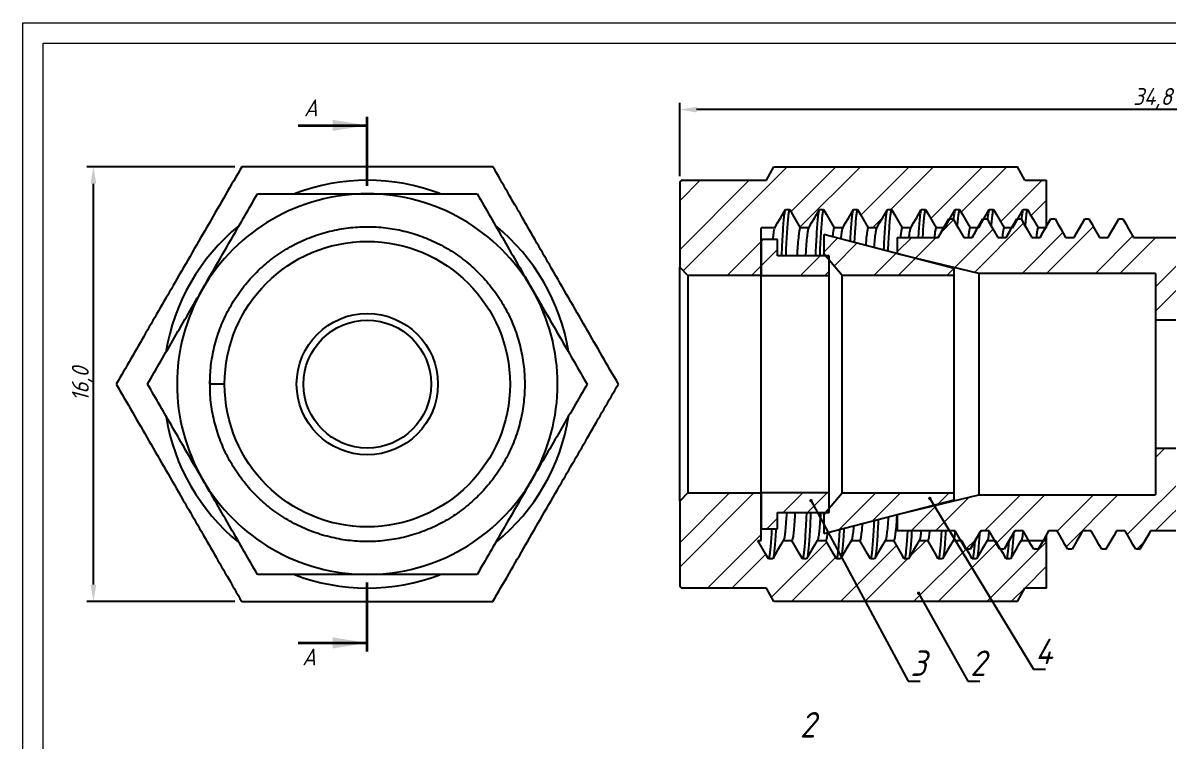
# Model space of a CAD drawing. Header units: millimetres. Extents: x 2776 to 3011, y 762 to 815.
# Drawn here: x 2775.76 to 2817.85, y 788.57 to 814.96 of the extents above; entities that cross this region are included whole.
import ezdxf

# ---------------------------------------------------------------- set-up
doc = ezdxf.new("R2010")
doc.units = ezdxf.units.MM
doc.linetypes.add('PHANTOM', pattern=[12.7, 6.35, -1.27, 1.27, -1.27, 1.27, -1.27])
doc.linetypes.add('SLD-Solid', pattern=[0])
doc.styles.add('GENISO', font='geniso.shx', dxfattribs={"oblique": 15})
doc.dimstyles.new('Scale', dxfattribs={"dimscale": 0.25, "dimtxt": 2.5, "dimasz": 2.5, "dimexe": 1, "dimexo": 1, "dimgap": 0.2, "dimtad": 1, "dimdec": 1, "dimzin": 0, "dimtxsty": 'GENISO', "dimcen": 2.5, "dimclrd": 1, "dimclre": 1, "dimclrt": 7, "dimadec": 0, "dimazin": 0, "dimtfac": 1, "dimtdec": 1, "dimtmove": 0, "dimatfit": 3, "dimfxl": 1, "dimtzin": 0, "dimlwd": -1, "dimlwe": -1, "dimarcsym": 0})
pattern_1 = [(45, (2775.9276, 755.676), (-1.34704, 1.34704), []), (45, (2776.8256, 755.676), (-1.34704, 1.34704), [])]

# ---------------------------------------------------------------- blocks, each defined once
blk = doc.blocks.new('*D14')
at = {"color": 1, "transparency": 16777216}
for p, q in [((2799.921, 809.316), (2799.921, 812.016)), ((2834.096, 811.766), (2800.546, 811.766)), ((2834.721, 807.166), (2834.721, 812.016))]:
    blk.add_line(p, q, dxfattribs=at)
for points in [[(2800.546, 811.87), (2800.546, 811.661), (2799.921, 811.766)], [(2834.096, 811.87), (2834.096, 811.661), (2834.721, 811.766)]]:
    blk.add_solid(points, dxfattribs=at)
at = {"layer": 'Defpoints', "color": 0, "transparency": 16777216}
for p in [(2799.921, 811.766), (2799.921, 809.066), (2834.721, 806.916)]:
    blk.add_point(p, dxfattribs=at)
at = {"color": 7, "transparency": 16777216, "insert": (2817.321, 812.175), "char_height": 0.625, "attachment_point": 5, "style": 'GENISO'}
blk.add_mtext('34,8', dxfattribs=at)
blk = doc.blocks.new('*D15')
at = {"color": 1, "transparency": 16777216}
for p, q in [((2783.561, 809.666), (2778.104, 809.666)), ((2778.354, 794.291), (2778.354, 809.041)), ((2783.561, 793.666), (2778.104, 793.666))]:
    blk.add_line(p, q, dxfattribs=at)
for points in [[(2778.25, 809.041), (2778.458, 809.041), (2778.354, 809.666)], [(2778.25, 794.291), (2778.458, 794.291), (2778.354, 793.666)]]:
    blk.add_solid(points, dxfattribs=at)
at = {"layer": 'Defpoints', "color": 0, "transparency": 16777216}
for p in [(2778.354, 809.666), (2783.811, 809.666), (2783.811, 793.666)]:
    blk.add_point(p, dxfattribs=at)
at = {"color": 7, "transparency": 16777216, "insert": (2777.944, 801.666), "char_height": 0.625, "attachment_point": 5, "rotation": 90, "style": 'GENISO'}
blk.add_mtext('16,0', dxfattribs=at)

msp = doc.modelspace()

# ---------------------------------------------------------------- hatches: boundary and pattern name
at = {"linetype": 'Continuous', "lineweight": 18, "true_color": 0xf26722}
h = msp.add_hatch(dxfattribs=at)
h.set_pattern_fill('ANSI32', color=30, scale=0.2, style=0)
h.set_pattern_definition(pattern_1)
edge = h.paths.add_edge_path(flags=0)
edge.add_line((2810.921, 807.416), (2811.311, 808.093))
edge.add_line((2811.311, 808.093), (2811.468, 808.093))
edge.add_line((2811.468, 808.093), (2811.858, 807.416))
edge.add_line((2811.858, 807.416), (2812.171, 807.416))
edge.add_line((2812.171, 807.416), (2812.561, 808.093))
edge.add_line((2812.561, 808.093), (2812.718, 808.093))
edge.add_line((2812.718, 808.093), (2813.108, 807.416))
edge.add_line((2813.108, 807.416), (2813.421, 807.416))
edge.add_line((2813.421, 807.416), (2813.421, 809.166))
edge.add_line((2813.421, 809.166), (2812.621, 809.166))
edge.add_line((2812.621, 809.166), (2812.35, 809.666))
edge.add_line((2812.35, 809.666), (2803.391, 809.666))
edge.add_line((2803.391, 809.666), (2803.121, 809.166))
edge.add_line((2803.121, 809.166), (2800.021, 809.166))
edge.add_arc((2800.021, 809.066), 0.1, 90, 180)
edge.add_line((2799.921, 809.066), (2799.921, 805.966))
edge.add_line((2799.921, 805.966), (2800.221, 805.666))
edge.add_line((2800.221, 805.666), (2802.921, 805.666))
edge.add_line((2802.921, 805.666), (2802.921, 807.416))
edge.add_line((2802.921, 807.416), (2803.421, 807.416))
edge.add_line((2803.421, 807.416), (2803.811, 808.093))
edge.add_line((2803.811, 808.093), (2803.968, 808.093))
edge.add_line((2803.968, 808.093), (2804.358, 807.416))
edge.add_line((2804.358, 807.416), (2804.671, 807.416))
edge.add_line((2804.671, 807.416), (2805.061, 808.093))
edge.add_line((2805.061, 808.093), (2805.218, 808.093))
edge.add_line((2805.218, 808.093), (2805.608, 807.416))
edge.add_line((2805.608, 807.416), (2805.921, 807.416))
edge.add_line((2805.921, 807.416), (2806.311, 808.093))
edge.add_line((2806.311, 808.093), (2806.468, 808.093))
edge.add_line((2806.468, 808.093), (2806.858, 807.416))
edge.add_line((2806.858, 807.416), (2807.171, 807.416))
edge.add_line((2807.171, 807.416), (2807.561, 808.093))
edge.add_line((2807.561, 808.093), (2807.718, 808.093))
edge.add_line((2807.718, 808.093), (2808.108, 807.416))
edge.add_line((2808.108, 807.416), (2808.421, 807.416))
edge.add_line((2808.421, 807.416), (2808.811, 808.093))
edge.add_line((2808.811, 808.093), (2808.968, 808.093))
edge.add_line((2808.968, 808.093), (2809.358, 807.416))
edge.add_line((2809.358, 807.416), (2809.671, 807.416))
edge.add_line((2809.671, 807.416), (2810.061, 808.093))
edge.add_line((2810.061, 808.093), (2810.218, 808.093))
edge.add_line((2810.218, 808.093), (2810.608, 807.416))
edge.add_line((2810.608, 807.416), (2810.921, 807.416))
h = msp.add_hatch(dxfattribs=at)
h.set_pattern_fill('ANSI32', color=30, scale=0.2, style=0)
h.set_pattern_definition(pattern_1)
h.paths.add_polyline_path([(2826.721, 806.916), (2825.221, 806.916), (2825.221, 808.666), (2818.921, 808.666), (2818.921, 807.066), (2816.621, 807.066), (2816.23, 807.743), (2816.074, 807.743), (2815.683, 807.066), (2815.371, 807.066), (2814.98, 807.743), (2814.824, 807.743), (2814.433, 807.066), (2814.121, 807.066), (2813.73, 807.743), (2813.574, 807.743), (2813.183, 807.066), (2812.871, 807.066), (2812.48, 807.743), (2812.324, 807.743), (2811.933, 807.066), (2811.621, 807.066), (2811.23, 807.743), (2811.074, 807.743), (2810.683, 807.066), (2810.371, 807.066), (2809.98, 807.743), (2809.824, 807.743), (2809.433, 807.066), (2807.921, 807.066), (2807.921, 806.466), (2810.921, 805.741), (2817.421, 805.741), (2817.421, 804.016), (2834.471, 804.016), (2834.721, 804.266), (2834.721, 806.916), (2834.471, 806.916), (2834.158, 807.458), (2834.033, 807.458), (2833.721, 806.916), (2833.471, 806.916), (2833.158, 807.458), (2833.033, 807.458), (2832.721, 806.916), (2832.471, 806.916), (2832.158, 807.458), (2832.033, 807.458), (2831.721, 806.916), (2831.471, 806.916), (2831.158, 807.458), (2831.033, 807.458), (2830.721, 806.916), (2830.471, 806.916), (2830.158, 807.458), (2830.033, 807.458), (2829.721, 806.916), (2829.471, 806.916), (2829.158, 807.458), (2829.033, 807.458), (2828.721, 806.916), (2828.471, 806.916), (2828.158, 807.458), (2828.033, 807.458), (2827.721, 806.916), (2827.471, 806.916), (2827.158, 807.458), (2827.033, 807.458)], flags=0)
h = msp.add_hatch(dxfattribs=at)
h.set_pattern_fill('ANSI32', color=30, scale=0.2, style=0)
h.set_pattern_definition(pattern_1)
h.paths.add_polyline_path([(2805.899, 805.666), (2810.021, 805.666), (2810.021, 805.916), (2805.221, 807.166), (2805.221, 806.46)], flags=0)
h = msp.add_hatch(dxfattribs=at)
h.set_pattern_fill('ANSI32', color=30, scale=0.2, style=0)
h.set_pattern_definition(pattern_1)
h.paths.add_polyline_path([(2802.921, 806.986), (2802.921, 805.666), (2805.421, 805.666), (2805.421, 806.386), (2803.521, 806.386), (2803.521, 806.986)], flags=0)
h = msp.add_hatch(dxfattribs=at)
h.set_pattern_fill('ANSI32', color=30, scale=0.2, style=0)
h.set_pattern_definition(pattern_1)
h.paths.add_polyline_path([(2818.921, 794.666), (2825.221, 794.666), (2825.221, 796.416), (2827.221, 796.416), (2827.533, 795.875), (2827.658, 795.875), (2827.971, 796.416), (2828.221, 796.416), (2828.533, 795.875), (2828.658, 795.875), (2828.971, 796.416), (2829.221, 796.416), (2829.533, 795.875), (2829.658, 795.875), (2829.971, 796.416), (2830.221, 796.416), (2830.533, 795.875), (2830.658, 795.875), (2830.971, 796.416), (2831.221, 796.416), (2831.533, 795.875), (2831.658, 795.875), (2831.971, 796.416), (2832.221, 796.416), (2832.533, 795.875), (2832.658, 795.875), (2832.971, 796.416), (2833.221, 796.416), (2833.533, 795.875), (2833.658, 795.875), (2833.971, 796.416), (2834.721, 796.416), (2834.721, 799.066), (2834.471, 799.316), (2817.421, 799.316), (2817.421, 797.591), (2810.921, 797.591), (2807.921, 796.866), (2807.921, 796.266), (2810.058, 796.266), (2810.449, 795.59), (2810.605, 795.59), (2810.996, 796.266), (2811.308, 796.266), (2811.699, 795.59), (2811.855, 795.59), (2812.246, 796.266), (2812.558, 796.266), (2812.949, 795.59), (2813.105, 795.59), (2813.496, 796.266), (2813.808, 796.266), (2814.199, 795.59), (2814.355, 795.59), (2814.746, 796.266), (2815.058, 796.266), (2815.449, 795.59), (2815.605, 795.59), (2815.996, 796.266), (2816.308, 796.266), (2816.699, 795.59), (2816.855, 795.59), (2817.246, 796.266), (2818.921, 796.266)], flags=0)
h = msp.add_hatch(dxfattribs=at)
h.set_pattern_fill('ANSI32', color=30, scale=0.2, style=0)
h.set_pattern_definition(pattern_1)
edge = h.paths.add_edge_path(flags=0)
edge.add_line((2810.843, 795.24), (2810.686, 795.24))
edge.add_line((2810.686, 795.24), (2810.296, 795.916))
edge.add_line((2810.296, 795.916), (2809.983, 795.916))
edge.add_line((2809.983, 795.916), (2809.593, 795.24))
edge.add_line((2809.593, 795.24), (2809.436, 795.24))
edge.add_line((2809.436, 795.24), (2809.046, 795.916))
edge.add_line((2809.046, 795.916), (2808.733, 795.916))
edge.add_line((2808.733, 795.916), (2808.343, 795.24))
edge.add_line((2808.343, 795.24), (2808.186, 795.24))
edge.add_line((2808.186, 795.24), (2807.796, 795.916))
edge.add_line((2807.796, 795.916), (2807.483, 795.916))
edge.add_line((2807.483, 795.916), (2807.093, 795.24))
edge.add_line((2807.093, 795.24), (2806.936, 795.24))
edge.add_line((2806.936, 795.24), (2806.546, 795.916))
edge.add_line((2806.546, 795.916), (2806.233, 795.916))
edge.add_line((2806.233, 795.916), (2805.843, 795.24))
edge.add_line((2805.843, 795.24), (2805.686, 795.24))
edge.add_line((2805.686, 795.24), (2805.296, 795.916))
edge.add_line((2805.296, 795.916), (2804.983, 795.916))
edge.add_line((2804.983, 795.916), (2804.593, 795.24))
edge.add_line((2804.593, 795.24), (2804.436, 795.24))
edge.add_line((2804.436, 795.24), (2804.046, 795.916))
edge.add_line((2804.046, 795.916), (2803.733, 795.916))
edge.add_line((2803.733, 795.916), (2803.343, 795.24))
edge.add_line((2803.343, 795.24), (2803.186, 795.24))
edge.add_line((2803.186, 795.24), (2802.796, 795.916))
edge.add_line((2802.796, 795.916), (2802.921, 795.916))
edge.add_line((2802.921, 795.916), (2802.921, 797.666))
edge.add_line((2802.921, 797.666), (2800.221, 797.666))
edge.add_line((2800.221, 797.666), (2799.921, 797.366))
edge.add_line((2799.921, 797.366), (2799.921, 794.266))
edge.add_arc((2800.021, 794.266), 0.1, 180, 270)
edge.add_line((2800.021, 794.166), (2803.121, 794.166))
edge.add_line((2803.121, 794.166), (2803.391, 793.666))
edge.add_line((2803.391, 793.666), (2812.35, 793.666))
edge.add_line((2812.35, 793.666), (2812.621, 794.166))
edge.add_line((2812.621, 794.166), (2813.421, 794.166))
edge.add_line((2813.421, 794.166), (2813.421, 795.916))
edge.add_line((2813.421, 795.916), (2812.483, 795.916))
edge.add_line((2812.483, 795.916), (2812.093, 795.24))
edge.add_line((2812.093, 795.24), (2811.936, 795.24))
edge.add_line((2811.936, 795.24), (2811.546, 795.916))
edge.add_line((2811.546, 795.916), (2811.233, 795.916))
edge.add_line((2811.233, 795.916), (2810.843, 795.24))
h = msp.add_hatch(dxfattribs=at)
h.set_pattern_fill('ANSI32', color=30, scale=0.2, style=0)
h.set_pattern_definition(pattern_1)
h.paths.add_polyline_path([(2805.421, 796.946), (2805.421, 797.666), (2802.921, 797.666), (2802.921, 796.346), (2803.521, 796.346), (2803.521, 796.946)], flags=0)
h = msp.add_hatch(dxfattribs=at)
h.set_pattern_fill('ANSI32', color=30, scale=0.2, style=0)
h.set_pattern_definition(pattern_1)
h.paths.add_polyline_path([(2805.221, 796.166), (2810.021, 797.416), (2810.021, 797.666), (2805.899, 797.666), (2805.221, 796.873)], flags=0)

# ---------------------------------------------------------------- linework, layer by layer
at = {"color": 240, "linetype": 'PHANTOM', "lineweight": 35, "true_color": 0xed1f24}
for p, q in [((2788.429, 808.964), (2788.429, 811.504)), ((2788.429, 791.829), (2788.429, 794.37))]:
    msp.add_line(p, q, dxfattribs=at)
at = {"color": 240, "linetype": 'Continuous', "lineweight": 35, "true_color": 0xed1f24}
for p, q in [((2785.889, 811.186), (2788.429, 811.186)), ((2785.889, 792.146), (2788.429, 792.146))]:
    msp.add_line(p, q, dxfattribs=at)
at = {"color": 5, "linetype": 'Continuous', "lineweight": 25}
for p, q in [((2803.121, 809.166), (2803.391, 809.666)), ((2803.391, 809.666), (2812.35, 809.666)), ((2812.621, 809.166), (2812.35, 809.666)), ((2800.021, 809.166), (2803.121, 809.166)), ((2812.621, 809.166), (2813.421, 809.166)), ((2813.421, 807.416), (2813.421, 809.166)), ((2799.921, 809.066), (2799.921, 805.966)), ((2803.811, 808.093), (2803.968, 808.093)), ((2805.061, 808.093), (2805.218, 808.093)), ((2806.311, 808.093), (2806.468, 808.093)), ((2807.561, 808.093), (2807.718, 808.093)), ((2808.811, 808.093), (2808.968, 808.093)), ((2810.061, 808.093), (2810.218, 808.093)), ((2811.311, 808.093), (2811.468, 808.093)), ((2812.561, 808.093), (2812.718, 808.093)), ((2803.421, 807.416), (2802.921, 807.416)), ((2802.921, 805.666), (2802.921, 807.416)), ((2803.421, 807.416), (2803.41, 807.395)), ((2804.671, 807.416), (2804.358, 807.416)), ((2805.921, 807.416), (2805.608, 807.416)), ((2807.171, 807.416), (2806.858, 807.416)), ((2808.421, 807.416), (2808.108, 807.416)), ((2809.671, 807.416), (2809.358, 807.416)), ((2809.824, 807.743), (2809.98, 807.743)), ((2810.921, 807.416), (2810.608, 807.416)), ((2811.074, 807.743), (2811.23, 807.743)), ((2812.171, 807.416), (2811.858, 807.416)), ((2812.324, 807.743), (2812.48, 807.743)), ((2813.421, 807.416), (2813.108, 807.416)), ((2813.564, 807.734), (2813.421, 807.487)), ((2813.564, 807.733), (2813.574, 807.743)), ((2813.574, 807.743), (2813.73, 807.743)), ((2814.824, 807.743), (2814.98, 807.743)), ((2816.064, 807.728), (2816.074, 807.743)), ((2816.074, 807.743), (2816.23, 807.743)), ((2790.153, 807.191), (2790.219, 807.174)), ((2810.021, 805.916), (2805.221, 807.166)), ((2805.221, 807.166), (2805.221, 806.46)), ((2807.921, 807.066), (2807.921, 806.466)), ((2807.921, 807.066), (2809.433, 807.066)), ((2810.371, 807.066), (2810.683, 807.066)), ((2811.621, 807.066), (2811.933, 807.066)), ((2812.871, 807.066), (2813.183, 807.066)), ((2814.121, 807.066), (2814.433, 807.066)), ((2815.371, 807.066), (2815.683, 807.066)), ((2816.621, 807.066), (2818.921, 807.066)), ((2803.521, 806.986), (2802.921, 806.986)), ((2802.921, 806.986), (2802.921, 805.666)), ((2803.521, 806.386), (2803.521, 806.986)), ((2805.421, 806.386), (2803.521, 806.386)), ((2805.899, 805.666), (2805.221, 806.46)), ((2805.221, 806.386), (2805.221, 806.46)), ((2805.421, 805.666), (2805.421, 806.386)), ((2810.921, 805.741), (2807.921, 806.466)), ((2807.921, 806.466), (2807.921, 806.463)), ((2799.921, 805.966), (2800.221, 805.666)), ((2799.921, 797.366), (2799.921, 805.966)), ((2810.021, 805.666), (2810.021, 805.916)), ((2817.421, 805.741), (2810.921, 805.741)), ((2810.921, 805.741), (2810.921, 797.591)), ((2817.421, 805.741), (2817.421, 804.016)), ((2802.921, 805.666), (2800.221, 805.666)), ((2800.221, 805.666), (2800.221, 797.666)), ((2802.921, 805.666), (2805.421, 805.666)), ((2802.921, 797.666), (2802.921, 805.666)), ((2805.421, 797.666), (2805.421, 805.666)), ((2805.899, 797.666), (2805.899, 805.666)), ((2810.021, 805.666), (2805.899, 805.666)), ((2810.021, 797.666), (2810.021, 805.666)), ((2834.471, 804.016), (2817.421, 804.016)), ((2817.421, 804.016), (2817.421, 799.316)), ((2783.179, 801.666), (2782.638, 801.666)), ((2817.421, 799.316), (2817.421, 797.591)), ((2817.421, 799.316), (2834.471, 799.316)), ((2800.221, 797.666), (2799.921, 797.366)), ((2799.921, 797.366), (2799.921, 794.266)), ((2800.221, 797.666), (2802.921, 797.666)), ((2805.421, 797.666), (2802.921, 797.666)), ((2802.921, 797.666), (2802.921, 796.346)), ((2802.921, 795.916), (2802.921, 797.666)), ((2805.221, 796.873), (2805.899, 797.666)), ((2805.221, 796.166), (2810.021, 797.416)), ((2805.421, 796.946), (2805.421, 797.666)), ((2805.899, 797.666), (2810.021, 797.666)), ((2807.921, 796.866), (2810.921, 797.591)), ((2810.021, 797.416), (2810.021, 797.666)), ((2810.921, 797.591), (2817.421, 797.591)), ((2803.521, 796.946), (2805.421, 796.946)), ((2803.521, 796.346), (2803.521, 796.946)), ((2805.221, 796.873), (2805.221, 796.946)), ((2805.221, 796.873), (2805.221, 796.166)), ((2807.921, 796.87), (2807.921, 796.866)), ((2807.921, 796.866), (2807.921, 796.266)), ((2802.921, 796.346), (2803.521, 796.346)), ((2810.058, 796.266), (2807.921, 796.266)), ((2811.308, 796.266), (2810.996, 796.266)), ((2812.558, 796.266), (2812.246, 796.266)), ((2813.421, 795.916), (2813.421, 796.137)), ((2813.808, 796.266), (2813.496, 796.266)), ((2815.058, 796.266), (2814.746, 796.266)), ((2816.308, 796.266), (2815.996, 796.266)), ((2818.921, 796.266), (2817.246, 796.266)), ((2802.796, 795.916), (2802.921, 795.916)), ((2803.733, 795.916), (2804.046, 795.916)), ((2804.983, 795.916), (2805.296, 795.916)), ((2806.233, 795.916), (2806.546, 795.916)), ((2807.483, 795.916), (2807.796, 795.916)), ((2808.733, 795.916), (2809.046, 795.916)), ((2809.983, 795.916), (2810.296, 795.916)), ((2811.233, 795.916), (2811.546, 795.916)), ((2812.483, 795.916), (2813.421, 795.916)), ((2813.421, 794.166), (2813.421, 795.916)), ((2815.605, 795.59), (2815.628, 795.635)), ((2803.343, 795.24), (2803.186, 795.24)), ((2804.593, 795.24), (2804.436, 795.24)), ((2805.843, 795.24), (2805.686, 795.24)), ((2807.093, 795.24), (2806.936, 795.24)), ((2808.343, 795.24), (2808.186, 795.24)), ((2809.593, 795.24), (2809.436, 795.24)), ((2810.605, 795.59), (2810.449, 795.59)), ((2810.843, 795.24), (2810.686, 795.24)), ((2811.855, 795.59), (2811.699, 795.59)), ((2812.093, 795.24), (2811.936, 795.24)), ((2813.105, 795.59), (2812.949, 795.59)), ((2814.355, 795.59), (2814.199, 795.59)), ((2815.605, 795.59), (2815.449, 795.59)), ((2816.855, 795.59), (2816.699, 795.59)), ((2816.855, 795.59), (2816.865, 795.6)), ((2803.121, 794.166), (2800.021, 794.166)), ((2803.391, 793.666), (2803.121, 794.166)), ((2812.35, 793.666), (2812.621, 794.166)), ((2813.421, 794.166), (2812.621, 794.166)), ((2812.35, 793.666), (2803.391, 793.666))]:
    msp.add_line(p, q, dxfattribs=at)
at = {"color": 7, "linetype": 'SLD-Solid', "lineweight": 15}
for points in [[(2775.757, 814.956), (2852.216, 814.956), (2852.216, 761.548), (2775.757, 761.548)], [(2776.507, 814.206), (2851.466, 814.206), (2851.466, 762.297), (2776.507, 762.297)]]:
    msp.add_lwpolyline(points, close=True, dxfattribs=at)
at = {"color": 5, "linetype": 'Continuous', "lineweight": 25, "flags": 128}
for points in [[(2803.421, 807.416), (2803.525, 807.596), (2803.628, 807.776), (2803.811, 808.093)], [(2803.968, 808.093), (2804.071, 807.913), (2804.175, 807.734), (2804.358, 807.416)], [(2804.671, 807.416), (2804.775, 807.596), (2804.878, 807.776), (2805.061, 808.093)], [(2805.218, 808.093), (2805.321, 807.913), (2805.425, 807.734), (2805.608, 807.416)], [(2805.921, 807.416), (2806.025, 807.596), (2806.128, 807.776), (2806.311, 808.093)], [(2806.468, 808.093), (2806.571, 807.913), (2806.675, 807.734), (2806.858, 807.416)], [(2807.171, 807.416), (2807.275, 807.596), (2807.378, 807.776), (2807.561, 808.093)], [(2807.718, 808.093), (2807.821, 807.913), (2807.925, 807.734), (2808.108, 807.416)], [(2808.421, 807.416), (2808.525, 807.596), (2808.628, 807.776), (2808.811, 808.093)], [(2808.968, 808.093), (2809.071, 807.913), (2809.175, 807.734), (2809.358, 807.416)], [(2809.671, 807.416), (2809.775, 807.596), (2809.878, 807.776), (2810.061, 808.093)], [(2810.218, 808.093), (2810.321, 807.913), (2810.425, 807.734), (2810.608, 807.416)], [(2810.921, 807.416), (2811.025, 807.596), (2811.128, 807.776), (2811.311, 808.093)], [(2811.468, 808.093), (2811.571, 807.913), (2811.675, 807.734), (2811.858, 807.416)], [(2812.171, 807.416), (2812.275, 807.596), (2812.378, 807.776), (2812.561, 808.093)], [(2812.718, 808.093), (2812.821, 807.913), (2812.925, 807.734), (2813.108, 807.416)], [(2809.433, 807.066), (2809.537, 807.246), (2809.641, 807.426), (2809.824, 807.743)], [(2809.98, 807.743), (2810.084, 807.563), (2810.188, 807.384), (2810.371, 807.066)], [(2810.683, 807.066), (2810.787, 807.246), (2810.891, 807.426), (2811.074, 807.743)], [(2811.23, 807.743), (2811.334, 807.563), (2811.438, 807.384), (2811.621, 807.066)], [(2811.933, 807.066), (2812.037, 807.246), (2812.141, 807.426), (2812.324, 807.743)], [(2812.48, 807.743), (2812.584, 807.563), (2812.688, 807.384), (2812.871, 807.066)], [(2813.183, 807.066), (2813.287, 807.246), (2813.391, 807.426), (2813.574, 807.743)], [(2813.73, 807.743), (2813.834, 807.563), (2813.938, 807.384), (2814.121, 807.066)], [(2814.433, 807.066), (2814.537, 807.246), (2814.641, 807.426), (2814.824, 807.743)], [(2814.98, 807.743), (2815.084, 807.563), (2815.188, 807.384), (2815.371, 807.066)], [(2815.683, 807.066), (2815.787, 807.246), (2815.891, 807.426), (2816.074, 807.743)], [(2816.23, 807.743), (2816.334, 807.563), (2816.438, 807.384), (2816.621, 807.066)], [(2810.449, 795.59), (2810.345, 795.77), (2810.241, 795.949), (2810.058, 796.266)], [(2810.996, 796.266), (2810.892, 796.087), (2810.788, 795.907), (2810.605, 795.59)], [(2811.699, 795.59), (2811.595, 795.77), (2811.491, 795.949), (2811.308, 796.266)], [(2812.246, 796.266), (2812.142, 796.087), (2812.038, 795.907), (2811.855, 795.59)], [(2812.949, 795.59), (2812.845, 795.77), (2812.741, 795.949), (2812.558, 796.266)], [(2813.496, 796.266), (2813.392, 796.087), (2813.288, 795.907), (2813.105, 795.59)], [(2814.199, 795.59), (2814.095, 795.77), (2813.991, 795.949), (2813.808, 796.266)], [(2814.746, 796.266), (2814.642, 796.087), (2814.538, 795.907), (2814.355, 795.59)], [(2815.449, 795.59), (2815.345, 795.77), (2815.241, 795.949), (2815.058, 796.266)], [(2815.996, 796.266), (2815.892, 796.087), (2815.788, 795.907), (2815.605, 795.59)], [(2816.699, 795.59), (2816.595, 795.77), (2816.491, 795.949), (2816.308, 796.266)], [(2817.246, 796.266), (2817.142, 796.087), (2817.038, 795.907), (2816.855, 795.59)], [(2803.186, 795.24), (2803.083, 795.42), (2802.979, 795.599), (2802.796, 795.916)], [(2803.733, 795.916), (2803.63, 795.737), (2803.526, 795.557), (2803.343, 795.24)], [(2804.436, 795.24), (2804.333, 795.42), (2804.229, 795.599), (2804.046, 795.916)], [(2804.983, 795.916), (2804.88, 795.737), (2804.776, 795.557), (2804.593, 795.24)], [(2805.686, 795.24), (2805.583, 795.42), (2805.479, 795.599), (2805.296, 795.916)], [(2806.233, 795.916), (2806.13, 795.737), (2806.026, 795.557), (2805.843, 795.24)], [(2806.936, 795.24), (2806.833, 795.42), (2806.729, 795.599), (2806.546, 795.916)], [(2807.483, 795.916), (2807.38, 795.737), (2807.276, 795.557), (2807.093, 795.24)], [(2808.186, 795.24), (2808.083, 795.42), (2807.979, 795.599), (2807.796, 795.916)], [(2808.733, 795.916), (2808.63, 795.737), (2808.526, 795.557), (2808.343, 795.24)], [(2809.436, 795.24), (2809.333, 795.42), (2809.229, 795.599), (2809.046, 795.916)], [(2809.983, 795.916), (2809.88, 795.737), (2809.776, 795.557), (2809.593, 795.24)], [(2810.686, 795.24), (2810.583, 795.42), (2810.479, 795.599), (2810.296, 795.916)], [(2811.233, 795.916), (2811.13, 795.737), (2811.026, 795.557), (2810.843, 795.24)], [(2811.936, 795.24), (2811.833, 795.42), (2811.729, 795.599), (2811.546, 795.916)], [(2812.483, 795.916), (2812.38, 795.737), (2812.276, 795.557), (2812.093, 795.24)]]:
    msp.add_lwpolyline(points, dxfattribs=at)
at = {"color": 5, "linetype": 'Continuous', "lineweight": 25}
for radius in [5.25, 2.6, 2.35]:
    msp.add_circle((2788.429, 801.666), radius, dxfattribs=at)
for centre, radius, start, end in [((2788.429, 801.666), 7.5, 69.2, 110.7498), ((2800.021, 809.066), 0.1, 90, 180), ((2788.429, 801.666), 7, 90, 150), ((2788.429, 801.666), 7, 30, 90), ((2788.429, 801.666), 7.5, 129.0687, 171.0254), ((2788.429, 801.666), 7.5, 9.2014, 50.9022), ((2788.429, 801.666), 7, 150, 210), ((2788.429, 801.666), 7, 330, 30), ((2788.429, 801.666), 7.5, 189.2486, 230.7705), ((2788.429, 801.666), 7.5, 309.2333, 350.8492), ((2788.429, 801.666), 7, 210, 270), ((2788.429, 801.666), 7, 270, 330), ((2788.429, 801.666), 7.5, 249.0352, 290.8482), ((2800.021, 794.266), 0.1, 180, 270)]:
    msp.add_arc(centre, radius, start, end, dxfattribs=at)
for points, knots in [([(2783.811, 809.666), (2783.612, 809.323), (2783.214, 808.634), (2782.604, 807.577), (2781.984, 806.502), (2781.384, 805.463), (2780.812, 804.472), (2780.269, 803.532), (2779.728, 802.595), (2779.371, 801.976), (2779.192, 801.666)], [0, 0, 0, 0, 0.131309, 0.263069, 0.396695, 0.531196, 0.647159, 0.763693, 0.881668, 1, 1, 1, 1]), ([(2793.048, 809.666), (2792.772, 809.666), (2792.219, 809.666), (2791.378, 809.666), (2790.527, 809.666), (2789.571, 809.666), (2788.51, 809.666), (2787.341, 809.666), (2786.17, 809.666), (2784.987, 809.666), (2784.207, 809.666), (2783.811, 809.666)], [0, 0, 0, 0, 0.09154, 0.183073, 0.275323, 0.367566, 0.491445, 0.615323, 0.742046, 0.868797, 1, 1, 1, 1]), ([(2797.667, 801.666), (2797.468, 802.01), (2797.071, 802.699), (2796.461, 803.755), (2795.84, 804.831), (2795.24, 805.87), (2794.668, 806.861), (2794.125, 807.801), (2793.584, 808.738), (2793.227, 809.357), (2793.048, 809.666)], [0, 0, 0, 0, 0.131309, 0.263069, 0.396695, 0.531196, 0.647159, 0.763693, 0.881668, 1, 1, 1, 1]), ([(2782.367, 805.166), (2782.419, 805.255), (2782.626, 805.615), (2782.991, 806.246), (2783.459, 807.058), (2783.926, 807.867), (2784.234, 808.4), (2784.388, 808.666)], [0, 0, 0, 0, 0.074988, 0.303354, 0.533056, 0.766117, 1, 1, 1, 1]), ([(2784.388, 808.666), (2784.625, 808.666), (2785.101, 808.666), (2785.826, 808.666), (2786.561, 808.666), (2787.429, 808.666), (2788.054, 808.666), (2788.429, 808.666)], [0, 0, 0, 0, 0.180583, 0.361479, 0.543586, 0.726243, 1, 1, 1, 1]), ([(2788.429, 808.666), (2788.681, 808.666), (2789.186, 808.666), (2789.943, 808.666), (2790.698, 808.666), (2791.545, 808.666), (2792.131, 808.666), (2792.471, 808.666)], [0, 0, 0, 0, 0.183856, 0.368457, 0.555085, 0.742276, 1, 1, 1, 1]), ([(2792.471, 808.666), (2792.634, 808.385), (2792.96, 807.82), (2793.461, 806.952), (2793.972, 806.066), (2794.318, 805.467), (2794.492, 805.166)], [0, 0, 0, 0, 0.2470671, 0.4950148, 0.746633, 1, 1, 1, 1]), ([(2803.802, 808.075), (2803.798, 808.07), (2803.787, 808.056), (2803.768, 807.945), (2803.745, 807.747), (2803.722, 807.468), (2803.699, 807.113), (2803.679, 806.752), (2803.668, 806.488), (2803.663, 806.386)], [0, 0, 0, 0, 0.084572, 0.246567, 0.410127, 0.574214, 0.737773, 0.899769, 1, 1, 1, 1]), ([(2803.968, 808.093), (2803.961, 808.085), (2803.947, 808.07), (2803.924, 807.946), (2803.901, 807.747), (2803.878, 807.468), (2803.855, 807.113), (2803.835, 806.752), (2803.824, 806.488), (2803.819, 806.386)], [0, 0, 0, 0, 0.148346, 0.299055, 0.45122, 0.603877, 0.756041, 0.906752, 1, 1, 1, 1]), ([(2805.039, 808.046), (2805.032, 808.014), (2805.017, 807.947), (2804.995, 807.745), (2804.972, 807.468), (2804.949, 807.113), (2804.929, 806.752), (2804.918, 806.488), (2804.913, 806.386)], [0, 0, 0, 0, 0.16667, 0.347574, 0.529062, 0.709966, 0.88914, 1, 1, 1, 1]), ([(2805.218, 808.093), (2805.211, 808.085), (2805.197, 808.07), (2805.174, 807.946), (2805.151, 807.747), (2805.128, 807.468), (2805.105, 807.113), (2805.085, 806.752), (2805.074, 806.488), (2805.069, 806.386)], [0, 0, 0, 0, 0.1483456, 0.2990554, 0.4512203, 0.6038766, 0.7560415, 0.9067516, 1, 1, 1, 1]), ([(2806.289, 808.046), (2806.282, 808.013), (2806.267, 807.947), (2806.245, 807.746), (2806.222, 807.465), (2806.203, 807.186), (2806.192, 806.978), (2806.189, 806.914)], [0, 0, 0, 0, 0.210886, 0.439783, 0.669419, 0.898316, 1, 1, 1, 1]), ([(2806.468, 808.093), (2806.461, 808.085), (2806.447, 808.07), (2806.424, 807.946), (2806.401, 807.747), (2806.378, 807.465), (2806.358, 807.174), (2806.347, 806.952), (2806.343, 806.874)], [0, 0, 0, 0, 0.177001, 0.356822, 0.53838, 0.720524, 0.902082, 1, 1, 1, 1]), ([(2807.539, 808.046), (2807.532, 808.014), (2807.517, 807.947), (2807.495, 807.745), (2807.472, 807.469), (2807.449, 807.111), (2807.432, 806.816), (2807.424, 806.624), (2807.422, 806.593)], [0, 0, 0, 0, 0.180582, 0.376587, 0.573225, 0.769229, 0.96336, 1, 1, 1, 1]), ([(2807.718, 808.093), (2807.711, 808.085), (2807.697, 808.07), (2807.674, 807.946), (2807.651, 807.747), (2807.628, 807.468), (2807.605, 807.112), (2807.588, 806.803), (2807.579, 806.597), (2807.577, 806.553)], [0, 0, 0, 0, 0.156515, 0.315523, 0.476068, 0.63713, 0.797674, 0.956684, 1, 1, 1, 1]), ([(2808.789, 808.046), (2808.782, 808.013), (2808.767, 807.946), (2808.745, 807.747), (2808.722, 807.463), (2808.706, 807.232), (2808.698, 807.078), (2808.697, 807.066)], [0, 0, 0, 0, 0.229841, 0.479312, 0.729588, 0.979059, 1, 1, 1, 1]), ([(2808.968, 808.093), (2808.961, 808.085), (2808.947, 808.07), (2808.924, 807.946), (2808.901, 807.748), (2808.878, 807.463), (2808.862, 807.232), (2808.854, 807.078), (2808.853, 807.066)], [0, 0, 0, 0, 0.192954, 0.388982, 0.586904, 0.785464, 0.983386, 1, 1, 1, 1]), ([(2810.039, 808.046), (2810.032, 808.012), (2810.017, 807.942), (2810.002, 807.823), (2809.994, 807.724), (2809.994, 807.72)], [0, 0, 0, 0, 0.467025, 0.973935, 1, 1, 1, 1]), ([(2810.218, 808.093), (2810.211, 808.086), (2810.197, 808.07), (2810.174, 807.945), (2810.152, 807.758), (2810.137, 807.571), (2810.13, 807.483)], [0, 0, 0, 0, 0.252133, 0.508284, 0.766908, 1, 1, 1, 1]), ([(2811.289, 808.046), (2811.282, 808.012), (2811.267, 807.942), (2811.252, 807.823), (2811.244, 807.724), (2811.244, 807.72)], [0, 0, 0, 0, 0.4670248, 0.9739351, 1, 1, 1, 1]), ([(2811.468, 808.093), (2811.461, 808.086), (2811.447, 808.07), (2811.424, 807.945), (2811.402, 807.758), (2811.387, 807.571), (2811.38, 807.483)], [0, 0, 0, 0, 0.252133, 0.508284, 0.766908, 1, 1, 1, 1]), ([(2812.539, 808.046), (2812.532, 808.012), (2812.517, 807.942), (2812.502, 807.823), (2812.494, 807.724), (2812.494, 807.72)], [0, 0, 0, 0, 0.467025, 0.973935, 1, 1, 1, 1]), ([(2812.718, 808.093), (2812.711, 808.086), (2812.697, 808.07), (2812.674, 807.945), (2812.652, 807.758), (2812.637, 807.571), (2812.63, 807.483)], [0, 0, 0, 0, 0.252133, 0.508284, 0.766908, 1, 1, 1, 1]), ([(2782.638, 801.666), (2782.646, 801.894), (2782.661, 802.351), (2782.788, 803.033), (2782.992, 803.701), (2783.277, 804.34), (2783.634, 804.938), (2784.056, 805.483), (2784.536, 805.972), (2785.072, 806.402), (2785.663, 806.77), (2786.297, 807.066), (2786.961, 807.283), (2787.642, 807.418), (2788.326, 807.47), (2789.012, 807.442), (2789.694, 807.332), (2790.364, 807.14), (2791.009, 806.867), (2791.614, 806.52), (2792.167, 806.108), (2792.665, 805.636), (2793.104, 805.108), (2793.482, 804.525), (2793.789, 803.897), (2794.019, 803.236), (2794.166, 802.557), (2794.23, 801.873), (2794.214, 801.187), (2794.117, 800.504), (2793.937, 799.831), (2793.676, 799.181), (2793.34, 798.57), (2792.936, 798.008), (2792.473, 797.502), (2791.954, 797.054), (2791.379, 796.666), (2790.756, 796.348), (2790.1, 796.107), (2789.422, 795.947), (2788.739, 795.87), (2788.053, 795.874), (2787.37, 795.959), (2786.694, 796.127), (2786.04, 796.376), (2785.422, 796.701), (2784.852, 797.095), (2784.338, 797.549), (2783.88, 798.061), (2783.483, 798.627), (2783.154, 799.243), (2782.9, 799.896), (2782.73, 800.571), (2782.64, 801.209), (2782.644, 801.62), (2782.646, 801.801)], [0, 0, 0, 0, 0.018652, 0.037613, 0.056752, 0.075932, 0.095011, 0.113857, 0.132419, 0.151217, 0.17027, 0.189444, 0.208598, 0.227594, 0.246301, 0.264906, 0.283828, 0.302949, 0.322131, 0.341235, 0.360124, 0.378702, 0.397452, 0.416475, 0.435639, 0.454805, 0.473833, 0.492592, 0.511166, 0.530048, 0.549147, 0.568329, 0.587454, 0.606383, 0.624995, 0.643693, 0.662683, 0.681835, 0.701009, 0.720067, 0.738874, 0.757435, 0.776272, 0.795347, 0.814526, 0.833668, 0.852635, 0.871297, 0.88994, 0.908895, 0.928031, 0.947211, 0.966295, 0.985148, 1, 1, 1, 1]), ([(2804.358, 807.416), (2804.35, 807.407), (2804.334, 807.388), (2804.307, 807.238), (2804.28, 806.992), (2804.257, 806.708), (2804.243, 806.474), (2804.237, 806.386)], [0, 0, 0, 0, 0.213296, 0.430303, 0.649214, 0.868126, 1, 1, 1, 1]), ([(2804.671, 807.416), (2804.663, 807.407), (2804.646, 807.388), (2804.62, 807.238), (2804.593, 806.992), (2804.569, 806.708), (2804.555, 806.474), (2804.55, 806.386)], [0, 0, 0, 0, 0.213296, 0.430303, 0.649214, 0.868126, 1, 1, 1, 1]), ([(2805.608, 807.416), (2805.6, 807.406), (2805.584, 807.386), (2805.561, 807.267), (2805.547, 807.132), (2805.542, 807.083)], [0, 0, 0, 0, 0.3837662, 0.7742102, 1, 1, 1, 1]), ([(2805.921, 807.416), (2805.913, 807.407), (2805.896, 807.387), (2805.871, 807.247), (2805.854, 807.082), (2805.846, 807.004)], [0, 0, 0, 0, 0.340313, 0.686548, 1, 1, 1, 1]), ([(2806.858, 807.416), (2806.85, 807.407), (2806.834, 807.389), (2806.807, 807.235), (2806.784, 807.032), (2806.769, 806.839), (2806.763, 806.765)], [0, 0, 0, 0, 0.270619, 0.545946, 0.82369, 1, 1, 1, 1]), ([(2807.171, 807.416), (2807.163, 807.407), (2807.146, 807.389), (2807.12, 807.236), (2807.094, 807.01), (2807.077, 806.788), (2807.069, 806.685)], [0, 0, 0, 0, 0.253936, 0.51229, 0.772911, 1, 1, 1, 1]), ([(2808.108, 807.416), (2808.1, 807.406), (2808.084, 807.386), (2808.06, 807.263), (2808.046, 807.122), (2808.04, 807.066)], [0, 0, 0, 0, 0.373847, 0.754199, 1, 1, 1, 1]), ([(2808.421, 807.416), (2808.413, 807.406), (2808.396, 807.386), (2808.373, 807.263), (2808.358, 807.122), (2808.352, 807.066)], [0, 0, 0, 0, 0.373847, 0.754199, 1, 1, 1, 1]), ([(2809.358, 807.416), (2809.35, 807.406), (2809.334, 807.386), (2809.31, 807.263), (2809.296, 807.122), (2809.29, 807.066)], [0, 0, 0, 0, 0.373847, 0.754199, 1, 1, 1, 1]), ([(2810.608, 807.416), (2810.6, 807.406), (2810.584, 807.386), (2810.56, 807.263), (2810.546, 807.122), (2810.54, 807.066)], [0, 0, 0, 0, 0.373847, 0.754199, 1, 1, 1, 1]), ([(2811.858, 807.416), (2811.85, 807.406), (2811.834, 807.386), (2811.81, 807.263), (2811.796, 807.122), (2811.79, 807.066)], [0, 0, 0, 0, 0.3738468, 0.7541988, 1, 1, 1, 1]), ([(2813.108, 807.416), (2813.1, 807.406), (2813.084, 807.386), (2813.06, 807.263), (2813.046, 807.122), (2813.04, 807.066)], [0, 0, 0, 0, 0.3738468, 0.7541988, 1, 1, 1, 1]), ([(2814.814, 807.734), (2814.748, 807.621), (2814.62, 807.399), (2814.491, 807.176), (2814.428, 807.066)], [0, 0, 0, 0, 0.507547, 1, 1, 1, 1]), ([(2816.064, 807.734), (2815.998, 807.621), (2815.87, 807.399), (2815.741, 807.176), (2815.678, 807.066)], [0, 0, 0, 0, 0.507547, 1, 1, 1, 1]), ([(2803.397, 807.37), (2803.397, 807.37), (2803.388, 807.353), (2803.37, 807.238), (2803.352, 807.07), (2803.344, 806.986)], [0, 0, 0, 0, 0.016778, 0.514115, 1, 1, 1, 1]), ([(2809.624, 807.407), (2809.622, 807.403), (2809.557, 807.29), (2809.491, 807.176), (2809.428, 807.066)], [0, 0, 0, 0, 0.034446, 1, 1, 1, 1]), ([(2810.874, 807.407), (2810.872, 807.403), (2810.807, 807.29), (2810.741, 807.176), (2810.678, 807.066)], [0, 0, 0, 0, 0.034446, 1, 1, 1, 1]), ([(2812.124, 807.407), (2812.122, 807.403), (2812.057, 807.29), (2811.991, 807.176), (2811.928, 807.066)], [0, 0, 0, 0, 0.034446, 1, 1, 1, 1]), ([(2813.374, 807.407), (2813.372, 807.403), (2813.307, 807.29), (2813.241, 807.176), (2813.178, 807.066)], [0, 0, 0, 0, 0.034447, 1, 1, 1, 1]), ([(2780.346, 801.666), (2780.509, 801.948), (2780.835, 802.513), (2781.336, 803.381), (2781.848, 804.267), (2782.194, 804.866), (2782.367, 805.166)], [0, 0, 0, 0, 0.247067, 0.495015, 0.746633, 1, 1, 1, 1]), ([(2794.492, 805.166), (2794.543, 805.078), (2794.751, 804.718), (2795.115, 804.086), (2795.584, 803.275), (2796.051, 802.466), (2796.358, 801.933), (2796.512, 801.666)], [0, 0, 0, 0, 0.074988, 0.303354, 0.533056, 0.766118, 1, 1, 1, 1]), ([(2779.192, 801.666), (2779.39, 801.323), (2779.788, 800.634), (2780.398, 799.577), (2781.019, 798.502), (2781.618, 797.463), (2782.191, 796.472), (2782.733, 795.532), (2783.275, 794.595), (2783.632, 793.976), (2783.811, 793.666)], [0, 0, 0, 0, 0.131309, 0.263069, 0.396695, 0.531196, 0.647159, 0.763693, 0.881668, 1, 1, 1, 1]), ([(2782.367, 798.166), (2782.316, 798.255), (2782.108, 798.615), (2781.744, 799.246), (2781.275, 800.058), (2780.808, 800.867), (2780.5, 801.4), (2780.346, 801.666)], [0, 0, 0, 0, 0.074988, 0.303354, 0.533056, 0.766117, 1, 1, 1, 1]), ([(2793.048, 793.666), (2793.247, 794.01), (2793.644, 794.699), (2794.254, 795.755), (2794.875, 796.831), (2795.475, 797.87), (2796.047, 798.861), (2796.59, 799.801), (2797.131, 800.738), (2797.488, 801.357), (2797.667, 801.666)], [0, 0, 0, 0, 0.131309, 0.263069, 0.396695, 0.531196, 0.647159, 0.763693, 0.881668, 1, 1, 1, 1]), ([(2796.512, 801.666), (2796.35, 801.385), (2796.024, 800.82), (2795.522, 799.952), (2795.011, 799.066), (2794.665, 798.467), (2794.492, 798.166)], [0, 0, 0, 0, 0.247067, 0.495015, 0.746634, 1, 1, 1, 1]), ([(2784.388, 794.666), (2784.225, 794.948), (2783.899, 795.513), (2783.398, 796.381), (2782.887, 797.267), (2782.541, 797.866), (2782.367, 798.166)], [0, 0, 0, 0, 0.247067, 0.495015, 0.746633, 1, 1, 1, 1]), ([(2794.492, 798.166), (2794.44, 798.078), (2794.233, 797.718), (2793.868, 797.086), (2793.399, 796.275), (2792.932, 795.466), (2792.625, 794.933), (2792.471, 794.666)], [0, 0, 0, 0, 0.074988, 0.303354, 0.533057, 0.766117, 1, 1, 1, 1]), ([(2803.854, 796.946), (2803.849, 796.859), (2803.835, 796.625), (2803.811, 796.34), (2803.785, 796.095), (2803.758, 795.944), (2803.742, 795.926), (2803.733, 795.916)], [0, 0, 0, 0, 0.131874, 0.350786, 0.569697, 0.786704, 1, 1, 1, 1]), ([(2804.167, 796.946), (2804.162, 796.859), (2804.147, 796.625), (2804.124, 796.34), (2804.097, 796.095), (2804.071, 795.944), (2804.054, 795.926), (2804.046, 795.916)], [0, 0, 0, 0, 0.1318744, 0.350786, 0.5696975, 0.7867045, 1, 1, 1, 1]), ([(2804.585, 796.946), (2804.58, 796.845), (2804.569, 796.58), (2804.549, 796.22), (2804.526, 795.865), (2804.503, 795.586), (2804.48, 795.387), (2804.458, 795.263), (2804.444, 795.247), (2804.436, 795.24)], [0, 0, 0, 0, 0.093249, 0.243959, 0.396124, 0.54878, 0.700945, 0.851654, 1, 1, 1, 1]), ([(2804.741, 796.946), (2804.737, 796.845), (2804.725, 796.58), (2804.705, 796.22), (2804.682, 795.865), (2804.659, 795.586), (2804.636, 795.388), (2804.617, 795.277), (2804.606, 795.263), (2804.603, 795.258)], [0, 0, 0, 0, 0.100128, 0.261956, 0.425347, 0.589265, 0.752656, 0.914484, 1, 1, 1, 1]), ([(2805.104, 796.946), (2805.099, 796.859), (2805.085, 796.625), (2805.061, 796.34), (2805.035, 796.095), (2805.008, 795.944), (2804.992, 795.926), (2804.983, 795.916)], [0, 0, 0, 0, 0.131874, 0.350786, 0.569697, 0.786704, 1, 1, 1, 1]), ([(2806.639, 796.536), (2806.634, 796.473), (2806.62, 796.293), (2806.597, 796.098), (2806.571, 795.944), (2806.554, 795.925), (2806.546, 795.916)], [0, 0, 0, 0, 0.153674, 0.43905, 0.721944, 1, 1, 1, 1]), ([(2807.071, 796.648), (2807.064, 796.505), (2807.049, 796.215), (2807.026, 795.866), (2807.003, 795.586), (2806.98, 795.387), (2806.958, 795.263), (2806.944, 795.247), (2806.936, 795.24)], [0, 0, 0, 0, 0.165982, 0.333841, 0.502242, 0.670101, 0.836354, 1, 1, 1, 1]), ([(2807.23, 796.69), (2807.229, 796.676), (2807.221, 796.501), (2807.205, 796.222), (2807.182, 795.865), (2807.159, 795.586), (2807.136, 795.388), (2807.117, 795.277), (2807.106, 795.263), (2807.103, 795.258)], [0, 0, 0, 0, 0.014923, 0.192075, 0.370936, 0.550375, 0.729236, 0.906387, 1, 1, 1, 1]), ([(2807.594, 796.785), (2807.592, 796.753), (2807.582, 796.578), (2807.561, 796.343), (2807.535, 796.095), (2807.508, 795.945), (2807.492, 795.926), (2807.483, 795.916)], [0, 0, 0, 0, 0.052631, 0.291525, 0.530419, 0.767235, 1, 1, 1, 1]), ([(2807.912, 796.867), (2807.908, 796.807), (2807.896, 796.602), (2807.874, 796.341), (2807.847, 796.095), (2807.821, 795.945), (2807.804, 795.926), (2807.796, 795.916)], [0, 0, 0, 0, 0.094843, 0.323093, 0.551342, 0.777606, 1, 1, 1, 1]), ([(2803.305, 796.346), (2803.303, 796.307), (2803.294, 796.125), (2803.276, 795.869), (2803.253, 795.585), (2803.23, 795.387), (2803.208, 795.263), (2803.194, 795.247), (2803.186, 795.24)], [0, 0, 0, 0, 0.052171, 0.242936, 0.434317, 0.625082, 0.814023, 1, 1, 1, 1]), ([(2803.462, 796.346), (2803.46, 796.307), (2803.45, 796.125), (2803.432, 795.869), (2803.409, 795.585), (2803.386, 795.388), (2803.367, 795.277), (2803.356, 795.263), (2803.353, 795.258)], [0, 0, 0, 0, 0.057162, 0.266175, 0.475862, 0.684875, 0.891889, 1, 1, 1, 1]), ([(2805.357, 796.202), (2805.354, 796.17), (2805.341, 796.054), (2805.321, 795.948), (2805.304, 795.927), (2805.296, 795.916)], [0, 0, 0, 0, 0.160675, 0.583957, 1, 1, 1, 1]), ([(2805.804, 796.318), (2805.802, 796.289), (2805.793, 796.117), (2805.776, 795.869), (2805.753, 795.585), (2805.73, 795.387), (2805.708, 795.263), (2805.694, 795.247), (2805.686, 795.24)], [0, 0, 0, 0, 0.03994, 0.233167, 0.427017, 0.620244, 0.811623, 1, 1, 1, 1]), ([(2805.962, 796.36), (2805.96, 796.316), (2805.95, 796.129), (2805.932, 795.869), (2805.909, 795.585), (2805.886, 795.388), (2805.867, 795.277), (2805.856, 795.263), (2805.853, 795.258)], [0, 0, 0, 0, 0.0631474, 0.2705512, 0.4786245, 0.6860282, 0.8914484, 1, 1, 1, 1]), ([(2806.319, 796.452), (2806.317, 796.419), (2806.305, 796.27), (2806.285, 796.1), (2806.258, 795.943), (2806.242, 795.925), (2806.233, 795.916)], [0, 0, 0, 0, 0.0896047, 0.3965852, 0.7008949, 1, 1, 1, 1]), ([(2808.301, 796.266), (2808.3, 796.255), (2808.292, 796.101), (2808.276, 795.87), (2808.253, 795.585), (2808.23, 795.387), (2808.208, 795.263), (2808.194, 795.247), (2808.186, 795.24)], [0, 0, 0, 0, 0.016614, 0.214536, 0.413096, 0.611018, 0.807046, 1, 1, 1, 1]), ([(2808.457, 796.266), (2808.457, 796.255), (2808.449, 796.101), (2808.432, 795.87), (2808.409, 795.584), (2808.386, 795.388), (2808.367, 795.277), (2808.356, 795.263), (2808.353, 795.258)], [0, 0, 0, 0, 0.0182445, 0.235589, 0.4536352, 0.6709797, 0.8862456, 1, 1, 1, 1]), ([(2808.802, 796.266), (2808.796, 796.211), (2808.781, 796.07), (2808.758, 795.946), (2808.742, 795.926), (2808.733, 795.916)], [0, 0, 0, 0, 0.245801, 0.626153, 1, 1, 1, 1]), ([(2809.114, 796.266), (2809.109, 796.211), (2809.094, 796.07), (2809.071, 795.946), (2809.054, 795.926), (2809.046, 795.916)], [0, 0, 0, 0, 0.245801, 0.626153, 1, 1, 1, 1]), ([(2809.551, 796.266), (2809.55, 796.255), (2809.542, 796.101), (2809.526, 795.87), (2809.503, 795.585), (2809.48, 795.387), (2809.458, 795.263), (2809.444, 795.247), (2809.436, 795.24)], [0, 0, 0, 0, 0.016614, 0.214536, 0.413096, 0.611018, 0.807046, 1, 1, 1, 1]), ([(2809.707, 796.266), (2809.707, 796.255), (2809.699, 796.101), (2809.682, 795.87), (2809.659, 795.584), (2809.636, 795.388), (2809.617, 795.277), (2809.606, 795.263), (2809.603, 795.258)], [0, 0, 0, 0, 0.018244, 0.235589, 0.453635, 0.67098, 0.886246, 1, 1, 1, 1]), ([(2810.052, 796.266), (2810.046, 796.211), (2810.031, 796.07), (2810.008, 795.946), (2809.992, 795.926), (2809.983, 795.916)], [0, 0, 0, 0, 0.245801, 0.626153, 1, 1, 1, 1]), ([(2810.628, 795.633), (2810.693, 795.746), (2810.816, 795.957), (2810.939, 796.168), (2810.996, 796.266)], [0, 0, 0, 0, 0.532068, 1, 1, 1, 1]), ([(2810.953, 796.192), (2810.946, 796.083), (2810.932, 795.852), (2810.909, 795.587), (2810.886, 795.388), (2810.867, 795.277), (2810.856, 795.263), (2810.853, 795.258)], [0, 0, 0, 0, 0.201992, 0.429622, 0.656519, 0.881246, 1, 1, 1, 1]), ([(2811.302, 796.266), (2811.296, 796.211), (2811.281, 796.07), (2811.258, 795.946), (2811.242, 795.926), (2811.233, 795.916)], [0, 0, 0, 0, 0.245801, 0.626153, 1, 1, 1, 1]), ([(2811.878, 795.633), (2811.943, 795.746), (2812.066, 795.957), (2812.189, 796.168), (2812.246, 796.266)], [0, 0, 0, 0, 0.5320674, 1, 1, 1, 1]), ([(2812.203, 796.192), (2812.196, 796.083), (2812.182, 795.852), (2812.159, 795.587), (2812.136, 795.388), (2812.117, 795.277), (2812.106, 795.263), (2812.103, 795.258)], [0, 0, 0, 0, 0.201992, 0.429622, 0.656519, 0.881246, 1, 1, 1, 1]), ([(2812.552, 796.266), (2812.546, 796.211), (2812.531, 796.07), (2812.508, 795.946), (2812.492, 795.926), (2812.483, 795.916)], [0, 0, 0, 0, 0.245801, 0.626153, 1, 1, 1, 1]), ([(2816.865, 795.598), (2816.93, 795.711), (2817.059, 795.934), (2817.188, 796.156), (2817.252, 796.266)], [0, 0, 0, 0, 0.506014, 1, 1, 1, 1]), ([(2810.777, 795.889), (2810.777, 795.886), (2810.769, 795.764), (2810.753, 795.591), (2810.73, 795.385), (2810.708, 795.263), (2810.694, 795.248), (2810.686, 795.24)], [0, 0, 0, 0, 0.007769, 0.258599, 0.508621, 0.756253, 1, 1, 1, 1]), ([(2812.027, 795.889), (2812.027, 795.886), (2812.019, 795.764), (2812.003, 795.591), (2811.98, 795.385), (2811.958, 795.263), (2811.944, 795.248), (2811.936, 795.24)], [0, 0, 0, 0, 0.007769, 0.258599, 0.508621, 0.756253, 1, 1, 1, 1]), ([(2788.429, 794.666), (2788.054, 794.666), (2787.432, 794.666), (2786.569, 794.666), (2785.837, 794.666), (2785.109, 794.666), (2784.628, 794.666), (2784.388, 794.666)], [0, 0, 0, 0, 0.273757, 0.454088, 0.63499, 0.817316, 1, 1, 1, 1]), ([(2792.471, 794.666), (2792.131, 794.666), (2791.549, 794.666), (2790.709, 794.666), (2789.958, 794.666), (2789.197, 794.666), (2788.686, 794.666), (2788.429, 794.666)], [0, 0, 0, 0, 0.257724, 0.441824, 0.62642, 0.812835, 1, 1, 1, 1]), ([(2783.811, 793.666), (2784.207, 793.666), (2784.979, 793.666), (2786.144, 793.666), (2787.306, 793.666), (2788.484, 793.666), (2789.656, 793.666), (2790.808, 793.666), (2791.937, 793.666), (2792.678, 793.666), (2793.048, 793.666)], [0, 0, 0, 0, 0.131206, 0.255208, 0.379183, 0.505817, 0.632452, 0.754887, 0.87748, 1, 1, 1, 1])]:
    msp.add_open_spline(points, degree=3, knots=knots, dxfattribs=at)
at = {"color": 240, "linetype": 'Continuous', "lineweight": 35, "true_color": 0xed1f24}
for points in [[(2788.429, 811.186), (2787.159, 811.39), (2787.159, 810.983)], [(2788.429, 792.146), (2787.159, 792.35), (2787.159, 791.943)]]:
    msp.add_solid(points, dxfattribs=at)

# ---------------------------------------------------------------- texts
at = {"color": 7, "attachment_point": 5, "style": 'GENISO'}
for s, insert, char_height in [('A', (2786.349, 811.827), 0.625), ('4', (2813.314, 791.834), 0.938), ('A', (2786.285, 791.628), 0.625), ('3', (2808.703, 791.401), 0.938), ('2', (2810.896, 791.401), 0.938), ('2', (2804.628, 789.135), 0.938)]:
    msp.add_mtext(s, dxfattribs=dict(at, insert=insert, char_height=char_height))

# ---------------------------------------------------------------- dimensions: what is measured, and where the dimension line sits
at = {"color": 5}
dim = msp.add_linear_dim(base=(2799.921, 811.766), p1=(2834.721, 806.916), p2=(2799.921, 809.066), dimstyle='Scale', dxfattribs=at)
dim.commit()
dim.dimension.update_dxf_attribs({"geometry": '*D14', "text_midpoint": (2817.321, 812.175)})
dim = msp.add_linear_dim(base=(2778.354, 809.666), p1=(2783.811, 793.666), p2=(2783.811, 809.666), angle=90, dimstyle='Scale')
dim.commit()
dim.dimension.update_dxf_attribs({"geometry": '*D15', "text_midpoint": (2777.944, 801.666)})

# ---------------------------------------------------------------- leaders
for points in [[(2804.754, 797.379), (2808.331, 790.742), (2808.765, 790.742)], [(2809.124, 797.462), (2812.943, 791.175), (2813.377, 791.175)], [(2808.712, 793.975), (2810.524, 790.742), (2810.958, 790.742)]]:
    msp.add_leader(points, dimstyle='Scale', override={"dimasz": 0.5, "dimldrblk": 'DOT'})

doc.saveas('drawing.dxf')
